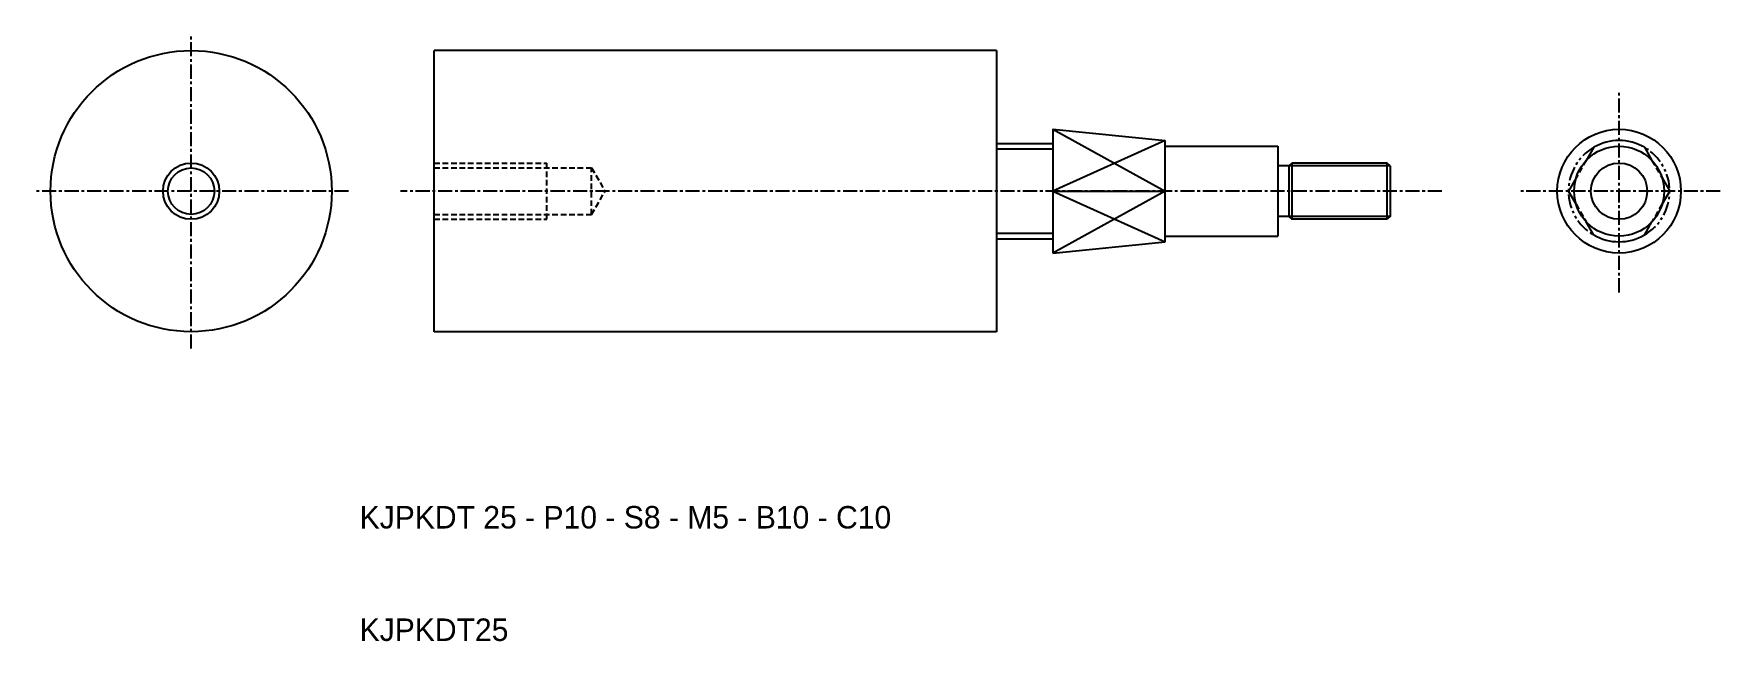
# Model space of a CAD drawing. Extents: x -36 to 114, y 10 to 64.
import ezdxf

# ---------------------------------------------------------------- set-up
doc = ezdxf.new("R2010")
doc.units = 0
for name, pattern in [('CENTER', [2, 1.25, -0.25, 0.25, -0.25]), ('DASHED', [0.75, 0.5, -0.25]), ('PHANTOM', [2.5, 1.25, -0.25, 0.25, -0.25, 0.25, -0.25])]:
    doc.linetypes.add(name, pattern=pattern)
doc.layers.get('0').update_dxf_attribs({"linetype": 'CONTINUOUS'})
doc.layers.add('CENTER', color=1, linetype='CENTER')

msp = doc.modelspace()

# ---------------------------------------------------------------- linework, layer by layer
at = {"color": 7, "linetype": 'CONTINUOUS'}
for p, q in [((50, 62.5), (0, 62.5)), ((0, 37.5), (0, 62.5)), ((50, 62.5), (50, 37.5)), ((55, 55.5), (55, 44.5)), ((55, 55.5), (65, 54.5)), ((50, 54.25), (55, 54.25)), ((65, 45.5), (65, 54.5)), ((65, 54), (75, 54)), ((75, 54), (75, 46)), ((50, 53.75), (55, 53.75)), ((76, 52.24), (76.26, 52.5)), ((84.74, 52.5), (76.26, 52.5)), ((76.26, 52.5), (76.26, 47.5)), ((84.74, 47.5), (84.74, 52.5)), ((85, 52.24), (84.74, 52.5)), ((103.1, 53.9), (102.42, 52.73)), ((107.6, 53.9), (108.27, 52.73)), ((76, 52.24), (75, 52.24)), ((76, 52.24), (76, 47.76)), ((85, 52.24), (85, 47.76)), ((101.52, 51.17), (100.85, 50)), ((109.17, 51.17), (109.85, 50)), ((55, 50), (65, 50)), ((101.52, 48.83), (100.85, 50)), ((109.17, 48.83), (109.85, 50)), ((76, 47.76), (75, 47.76)), ((76, 47.76), (76.26, 47.5)), ((84.74, 47.5), (76.26, 47.5)), ((85, 47.76), (84.74, 47.5)), ((103.1, 46.1), (102.42, 47.27)), ((107.6, 46.1), (108.27, 47.27)), ((50, 46.25), (55, 46.25)), ((50, 45.75), (55, 45.75)), ((55, 44.5), (65, 45.5)), ((65, 46), (75, 46)), ((50, 37.5), (0, 37.5))]:
    msp.add_line(p, q, dxfattribs=at)
at = {"color": 3, "linetype": 'CONTINUOUS'}
for p, q in [((55, 55.5), (65, 50)), ((65, 54.5), (55, 50)), ((85, 52.24), (76, 52.24)), ((55, 50), (65, 45.5)), ((65, 50), (55, 44.5)), ((85, 47.76), (76, 47.76))]:
    msp.add_line(p, q, dxfattribs=at)
at = {"color": 3, "linetype": 'DASHED'}
for p, q in [((0, 52.5), (10, 52.5)), ((10, 47.5), (10, 52.5)), ((102.42, 52.73), (101.52, 51.17)), ((108.27, 52.73), (109.17, 51.17)), ((0, 52.07), (14, 52.07)), ((14, 47.93), (14, 52.07)), ((14, 52.07), (15.19, 50)), ((14, 47.93), (15.19, 50)), ((101.52, 48.83), (102.42, 47.27)), ((109.17, 48.83), (108.27, 47.27)), ((0, 47.93), (14, 47.93)), ((0, 47.5), (10, 47.5))]:
    msp.add_line(p, q, dxfattribs=at)
at = {"color": 7, "linetype": 'CONTINUOUS'}
for centre, radius in [((-21.61, 50), 12.5), ((105.35, 50), 5.5), ((105.35, 50), 4), ((105.35, 50), 2.5), ((-21.61, 50), 2.07)]:
    msp.add_circle(centre, radius, dxfattribs=at)
at = {"color": 3, "linetype": 'CONTINUOUS'}
msp.add_circle((-21.61, 50), 2.5, dxfattribs=at)
at = {"color": 7, "linetype": 'CONTINUOUS'}
for start, end in [(60, 120), (240, 300)]:
    msp.add_arc((105.35, 50), 4.5, start, end, dxfattribs=at)
at = {"color": 3, "linetype": 'PHANTOM'}
for start, end in [(120, 240), (300, 60)]:
    msp.add_arc((105.35, 50), 4.5, start, end, dxfattribs=at)
at = {"layer": 'CENTER', "color": 1, "linetype": 'CENTER'}
for p, q in [((-21.61, 36), (-21.61, 64)), ((105.35, 41), (105.35, 59)), ((-7.61, 50), (-35.61, 50)), ((89.6, 50), (-3, 50)), ((114.35, 50), (96.35, 50))]:
    msp.add_line(p, q, dxfattribs=at)

# ---------------------------------------------------------------- texts
at = {"color": 7, "linetype": 'CONTINUOUS'}
for s, p in [('KJPKDT 25 - P10 - S8 - M5 - B10 - C10', (-6.63, 20)), ('KJPKDT25', (-6.63, 10))]:
    msp.add_text(s, height=2, dxfattribs=at).set_placement(p)

doc.saveas('drawing.dxf')
